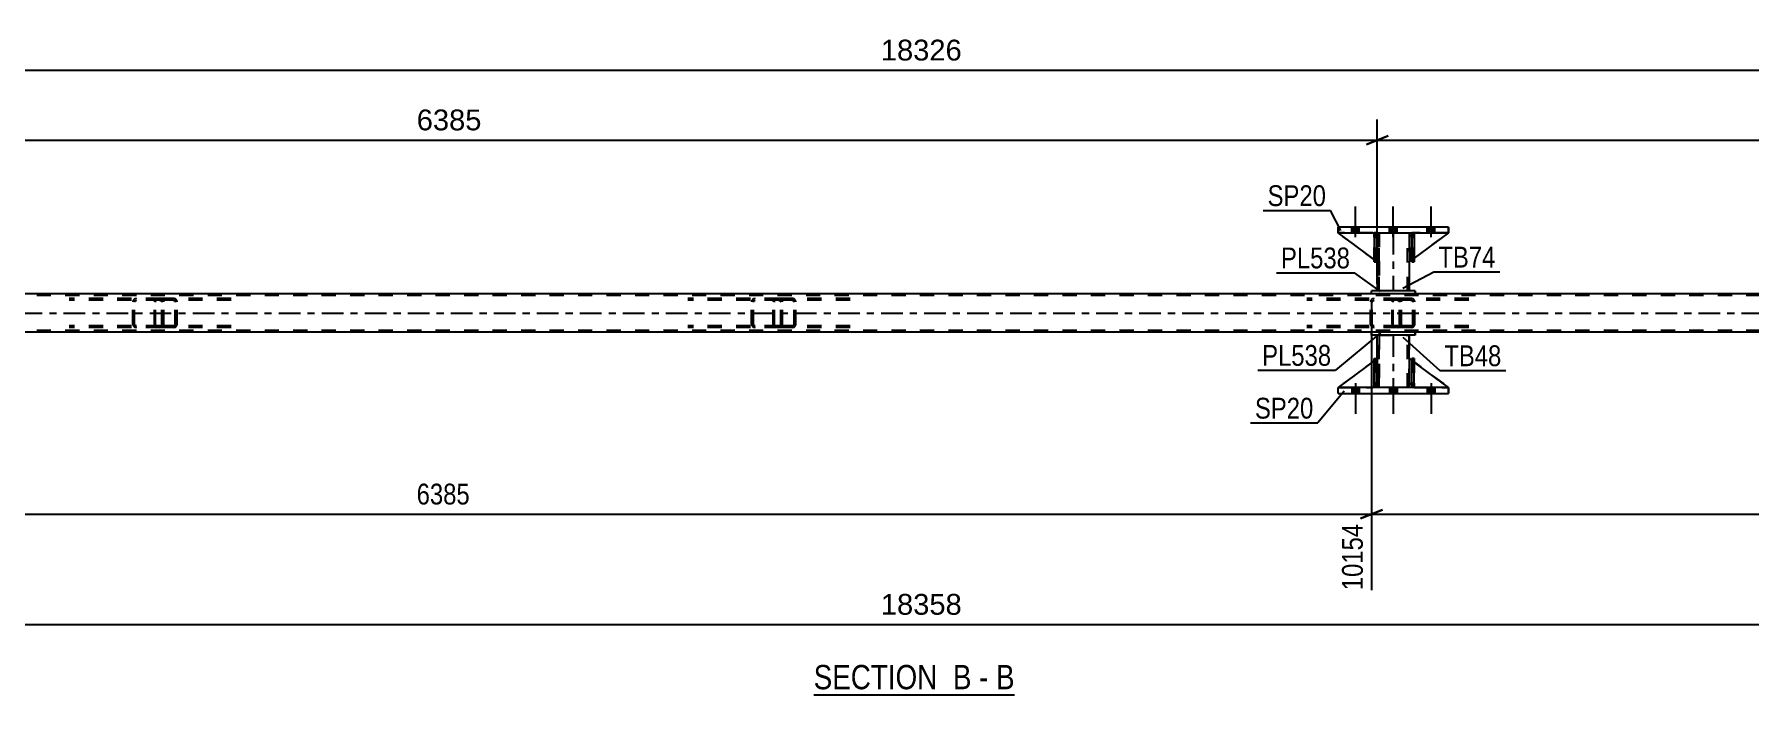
# Model space of a CAD drawing. Header units: millimetres. Extents: x -94 to 747, y -294 to 300.
# Drawn here: x 214.7 to 450.7, y -147 to -56.1 of the extents above; entities that cross this region are included whole.
import ezdxf

# ---------------------------------------------------------------- set-up
doc = ezdxf.new("R2010")
doc.units = ezdxf.units.MM
doc.linetypes.add('DXK_LINE_DOT2', pattern=[3.9198, 1.9599, -1.9599])
doc.linetypes.add('DXK_LINE_DOT3', pattern=[5.9187, 2.979, -0.9799, 0.9799, -0.9799])
doc.styles.add('Arial', font='ARIAL.TTF', dxfattribs={"height": 0.2})
doc.styles.add('Arial Narrow', font='ARIALN.TTF', dxfattribs={"height": 0.2})

# ---------------------------------------------------------------- blocks, each defined once
blk = doc.blocks.new('Unknown-200058970-12 - 5717')
at = {"color": 6, "linetype": 'Continuous'}
blk.add_line((321.88, -146.98), (349.52, -146.98), dxfattribs=at)
at = {"color": 0, "linetype": 'Continuous'}
blk.add_wipeout([(339.99, -146.23), (339.99, -142.73), (321.88, -142.73), (321.88, -146.23)], dxfattribs=at)
at = {"color": 7, "linetype": 'Continuous', "style": 'Arial Narrow'}
blk.add_text('SECTION ', height=3.34, dxfattribs=at).set_placement((321.88, -146.23))
at = {"color": 0, "linetype": 'Continuous'}
blk.add_wipeout([(343.59, -146.23), (343.59, -142.73), (341.04, -142.73), (341.04, -146.23)], dxfattribs=at)
at = {"color": 7, "linetype": 'Continuous', "style": 'Arial Narrow'}
blk.add_text('B', height=3.34, dxfattribs=at).set_placement((341.04, -146.23))
at = {"color": 0, "linetype": 'Continuous'}
blk.add_wipeout([(345.92, -146.23), (345.92, -142.73), (344.64, -142.73), (344.64, -146.23)], dxfattribs=at)
at = {"color": 7, "linetype": 'Continuous', "style": 'Arial Narrow'}
blk.add_text('-', height=3.34, dxfattribs=at).set_placement((344.64, -146.23))
at = {"color": 0, "linetype": 'Continuous'}
blk.add_wipeout([(349.52, -146.23), (349.52, -142.73), (346.97, -142.73), (346.97, -146.23)], dxfattribs=at)
at = {"color": 7, "linetype": 'Continuous', "style": 'Arial Narrow'}
blk.add_text('B', height=3.34, dxfattribs=at).set_placement((346.97, -146.23))
blk = doc.blocks.new('Part-200058970-5802 - 5717')
at = {"color": 2, "linetype": 'Continuous'}
for p, q in [((404.5, -83.43), (404.18, -83.43)), ((404.18, -83.43), (404.18, -87.43)), ((404.5, -83.43), (404.5, -83.43)), ((404.5, -83.43), (404.5, -87.43)), ((404.5, -87.43), (404.18, -87.43))]:
    blk.add_line(p, q, dxfattribs=at)
at = {"color": 7, "linetype": 'DXK_LINE_DOT2'}
for p, q in [((404.18, -83.43), (404.18, -84.03)), ((404.18, -83.43), (404.18, -83.43)), ((404.5, -84.03), (404.18, -84.03)), ((404.18, -84.03), (404.18, -87.43)), ((404.5, -84.03), (404.5, -83.43)), ((404.5, -83.43), (404.5, -83.43)), ((404.5, -87.43), (404.5, -84.03))]:
    blk.add_line(p, q, dxfattribs=at)
blk = doc.blocks.new('Part-200058970-5803 - 5717')
at = {"color": 2, "linetype": 'Continuous'}
for p, q in [((399.3, -83.43), (398.98, -83.43)), ((398.98, -83.43), (398.98, -87.43)), ((399.3, -83.43), (399.3, -83.43)), ((399.3, -83.43), (399.3, -87.43)), ((399.3, -87.43), (398.98, -87.43))]:
    blk.add_line(p, q, dxfattribs=at)
at = {"color": 7, "linetype": 'DXK_LINE_DOT2'}
for p, q in [((398.98, -83.43), (398.98, -84.03)), ((398.98, -83.43), (398.98, -83.43)), ((399.3, -84.03), (398.98, -84.03)), ((398.98, -84.03), (398.98, -87.43)), ((399.3, -84.03), (399.3, -83.43)), ((399.3, -83.43), (399.3, -83.43)), ((399.3, -87.43), (399.3, -84.03))]:
    blk.add_line(p, q, dxfattribs=at)
blk = doc.blocks.new('Part-200058970-5745 - 5717')
at = {"color": 7, "linetype": 'DXK_LINE_DOT2'}
for p, q in [((231.22, -92.76), (231.2, -92.95)), ((231.2, -95.99), (231.2, -92.95)), ((231.28, -92.61), (231.22, -92.76)), ((231.37, -92.5), (231.28, -92.61)), ((231.34, -92.95), (231.35, -92.85)), ((231.34, -95.99), (231.34, -92.95)), ((231.35, -92.85), (231.37, -92.78)), ((231.47, -92.47), (231.37, -92.5)), ((231.37, -92.78), (231.42, -92.72)), ((231.42, -92.72), (231.47, -92.71)), ((241.74, -92.47), (231.47, -92.47)), ((241.74, -92.71), (231.47, -92.71)), ((232.46, -92.71), (232.46, -92.47)), ((234, -92.5), (233.8, -92.47)), ((233.8, -92.71), (233.9, -92.72)), ((233.9, -92.72), (233.98, -92.78)), ((233.98, -92.78), (234.04, -92.85)), ((234.04, -92.85), (234.06, -92.95)), ((234.06, -95.99), (234.06, -92.95)), ((234.31, -92.95), (234.27, -92.76)), ((234.31, -95.99), (234.31, -92.95)), ((231.2, -95.99), (231.22, -96.17)), ((231.22, -96.17), (231.28, -96.33)), ((231.28, -96.33), (231.37, -96.43)), ((231.35, -96.08), (231.34, -95.99)), ((231.37, -96.16), (231.35, -96.08)), ((231.42, -96.21), (231.37, -96.16)), ((231.37, -96.43), (231.47, -96.47)), ((231.47, -96.23), (231.42, -96.21)), ((241.74, -96.23), (231.47, -96.23)), ((241.74, -96.47), (231.47, -96.47)), ((232.46, -96.47), (232.46, -96.23)), ((233.9, -96.21), (233.8, -96.23)), ((233.8, -96.47), (234, -96.43)), ((233.98, -96.16), (233.9, -96.21)), ((234.04, -96.08), (233.98, -96.16)), ((234.06, -95.99), (234.04, -96.08)), ((234.27, -96.17), (234.31, -95.99))]:
    blk.add_line(p, q, dxfattribs=at)
for centre, start, end in [((233.82, -92.96), 23.8494, 68.8059), ((233.82, -95.97), 291.1941, 336.1506)]:
    blk.add_arc(centre, 0.492, start, end, dxfattribs=at)
blk = doc.blocks.new('Part-200058970-5747 - 5717')
at = {"color": 7, "linetype": 'DXK_LINE_DOT2'}
for p, q in [((401.49, -92.76), (401.47, -92.95)), ((401.47, -95.99), (401.47, -92.95)), ((401.55, -92.61), (401.49, -92.76)), ((401.64, -92.5), (401.55, -92.61)), ((401.6, -92.95), (401.61, -92.85)), ((401.6, -95.99), (401.6, -92.95)), ((401.61, -92.85), (401.64, -92.78)), ((401.74, -92.47), (401.64, -92.5)), ((401.64, -92.78), (401.69, -92.72)), ((401.69, -92.72), (401.74, -92.71)), ((412.01, -92.47), (401.74, -92.47)), ((412.01, -92.71), (401.74, -92.71)), ((402.73, -92.71), (402.73, -92.47)), ((404.27, -92.5), (404.07, -92.47)), ((404.07, -92.71), (404.17, -92.72)), ((404.17, -92.72), (404.25, -92.78)), ((404.25, -92.78), (404.31, -92.85)), ((404.31, -92.85), (404.32, -92.95)), ((404.32, -95.99), (404.32, -92.95)), ((404.58, -92.95), (404.54, -92.76)), ((404.58, -95.99), (404.58, -92.95)), ((401.47, -95.99), (401.49, -96.17)), ((401.49, -96.17), (401.55, -96.33)), ((401.55, -96.33), (401.64, -96.43)), ((401.61, -96.08), (401.6, -95.99)), ((401.64, -96.16), (401.61, -96.08)), ((401.69, -96.21), (401.64, -96.16)), ((401.64, -96.43), (401.74, -96.47)), ((401.74, -96.23), (401.69, -96.21)), ((412.01, -96.23), (401.74, -96.23)), ((412.01, -96.47), (401.74, -96.47)), ((402.73, -96.47), (402.73, -96.23)), ((404.17, -96.21), (404.07, -96.23)), ((404.07, -96.47), (404.27, -96.43)), ((404.25, -96.16), (404.17, -96.21)), ((404.31, -96.08), (404.25, -96.16)), ((404.32, -95.99), (404.31, -96.08)), ((404.54, -96.17), (404.58, -95.99))]:
    blk.add_line(p, q, dxfattribs=at)
for centre, start, end in [((404.09, -92.96), 23.8494, 68.8059), ((404.09, -95.97), 291.1941, 336.1506)]:
    blk.add_arc(centre, 0.492, start, end, dxfattribs=at)
blk = doc.blocks.new('Part-200058970-5755 - 5717')
at = {"color": 2, "linetype": 'Continuous'}
for p, q in [((398.63, -91.83), (149.21, -91.83)), ((568.89, -91.83), (404.63, -91.83)), ((667.73, -97.11), (5.62, -97.11))]:
    blk.add_line(p, q, dxfattribs=at)
at = {"color": 7, "linetype": 'DXK_LINE_DOT2'}
for p, q in [((404.63, -91.83), (398.63, -91.83)), ((667.73, -92.07), (5.62, -92.07)), ((667.73, -96.87), (5.62, -96.87))]:
    blk.add_line(p, q, dxfattribs=at)
at = {"color": 7, "linetype": 'DXK_LINE_DOT3'}
blk.add_line((5.62, -94.47), (667.73, -94.47), dxfattribs=at)
blk = doc.blocks.new('Part-200058970-5830 - 5717')
at = {"color": 7, "linetype": 'DXK_LINE_DOT2'}
for p, q in [((399.42, -100.72), (394.03, -104.72)), ((399.42, -104.12), (399.42, -100.72)), ((399.42, -100.72), (399.42, -104.12)), ((394.03, -104.72), (398.82, -104.72)), ((398.82, -104.72), (399.42, -104.12)), ((399.42, -104.12), (398.82, -104.72)), ((399.42, -104.12), (399.42, -104.12))]:
    blk.add_line(p, q, dxfattribs=at)
blk = doc.blocks.new('Bolt-200058970-5768 - 5717')
at = {"linetype": 'Continuous'}
for points in [[(395.9, -105.52), (396.94, -105.52), (396.94, -104.72), (395.9, -104.72)], [(395.9, -105.52), (396.94, -105.52), (396.94, -104.72), (395.9, -104.72)], [(395.9, -105.52), (396.94, -105.52), (396.94, -104.72), (395.9, -104.72)], [(401.1, -105.52), (402.14, -105.52), (402.14, -104.72), (401.1, -104.72)], [(401.1, -105.52), (402.14, -105.52), (402.14, -104.72), (401.1, -104.72)], [(406.3, -105.52), (407.34, -105.52), (407.34, -104.72), (406.3, -104.72)], [(406.3, -105.52), (407.34, -105.52), (407.34, -104.72), (406.3, -104.72)], [(406.3, -105.52), (407.34, -105.52), (407.34, -104.72), (406.3, -104.72)]]:
    blk.add_hatch(color=1, dxfattribs=at).paths.add_polyline_path(points)
at = {"color": 1, "linetype": 'Continuous'}
for p, q in [((395.9, -104.72), (395.9, -105.52)), ((395.9, -104.72), (395.9, -105.52)), ((395.9, -104.72), (395.9, -105.52)), ((396.42, -104.12), (396.42, -108.32)), ((396.42, -104.12), (396.42, -108.32)), ((396.42, -104.12), (396.42, -108.32)), ((396.94, -104.72), (396.94, -105.52)), ((396.94, -104.72), (396.94, -105.52)), ((396.94, -104.72), (396.94, -105.52)), ((401.1, -104.72), (401.1, -105.52)), ((401.1, -104.72), (401.1, -105.52)), ((401.62, -104.12), (401.62, -108.32)), ((401.62, -104.12), (401.62, -108.32)), ((402.14, -104.72), (402.14, -105.52)), ((402.14, -104.72), (402.14, -105.52)), ((406.3, -104.72), (406.3, -105.52)), ((406.3, -104.72), (406.3, -105.52)), ((406.3, -104.72), (406.3, -105.52)), ((406.82, -104.12), (406.82, -108.32)), ((406.82, -104.12), (406.82, -108.32)), ((406.82, -104.12), (406.82, -108.32)), ((407.34, -104.72), (407.34, -105.52)), ((407.34, -104.72), (407.34, -105.52)), ((407.34, -104.72), (407.34, -105.52))]:
    blk.add_line(p, q, dxfattribs=at)
blk = doc.blocks.new('Part-200058970-5833 - 5717')
at = {"color": 2, "linetype": 'Continuous'}
for p, q in [((398.98, -101.05), (394.03, -104.72)), ((399.42, -100.72), (399.3, -100.81)), ((399.42, -104.12), (399.42, -100.72)), ((398.98, -104.56), (398.82, -104.72)), ((399.42, -104.12), (399.3, -104.24)), ((399.42, -104.12), (399.42, -104.12))]:
    blk.add_line(p, q, dxfattribs=at)
at = {"color": 7, "linetype": 'DXK_LINE_DOT2'}
for p, q in [((399.3, -100.81), (398.98, -101.05)), ((399.42, -104.12), (399.42, -100.72)), ((394.03, -104.72), (394.03, -104.72)), ((394.03, -104.72), (398.82, -104.72)), ((399.42, -104.12), (398.82, -104.72)), ((399.3, -104.24), (398.98, -104.56))]:
    blk.add_line(p, q, dxfattribs=at)
blk = doc.blocks.new('Part-200058970-5839 - 5717')
at = {"color": 2, "linetype": 'Continuous'}
for p, q in [((404.18, -83.67), (403.83, -84.03)), ((403.83, -84.03), (403.83, -87.43)), ((409.22, -83.43), (404.5, -86.93)), ((403.83, -87.43), (404.18, -87.16))]:
    blk.add_line(p, q, dxfattribs=at)
at = {"color": 7, "linetype": 'DXK_LINE_DOT2'}
for p, q in [((404.43, -83.43), (404.18, -83.67)), ((409.23, -83.43), (404.43, -83.43)), ((409.22, -83.43), (409.23, -83.43)), ((409.23, -83.43), (409.22, -83.43)), ((404.5, -86.93), (404.18, -87.16))]:
    blk.add_line(p, q, dxfattribs=at)
blk = doc.blocks.new('Bolt-200058970-5777 - 5717')
at = {"linetype": 'Continuous'}
for points in [[(396.94, -82.63), (395.9, -82.63), (395.9, -83.43), (396.94, -83.43)], [(396.94, -82.63), (395.9, -82.63), (395.9, -83.43), (396.94, -83.43)], [(396.94, -82.63), (395.9, -82.63), (395.9, -83.43), (396.94, -83.43)], [(402.14, -82.63), (401.1, -82.63), (401.1, -83.43), (402.14, -83.43)], [(402.14, -82.63), (401.1, -82.63), (401.1, -83.43), (402.14, -83.43)], [(407.34, -82.63), (406.3, -82.63), (406.3, -83.43), (407.34, -83.43)], [(407.34, -82.63), (406.3, -82.63), (406.3, -83.43), (407.34, -83.43)], [(407.34, -82.63), (406.3, -82.63), (406.3, -83.43), (407.34, -83.43)]]:
    blk.add_hatch(color=1, dxfattribs=at).paths.add_polyline_path(points)
at = {"color": 1, "linetype": 'Continuous'}
for p, q in [((396.42, -84.03), (396.42, -79.83)), ((396.42, -84.03), (396.42, -79.83)), ((396.42, -84.03), (396.42, -79.83)), ((401.62, -84.03), (401.62, -79.83)), ((401.62, -84.03), (401.62, -79.83)), ((406.82, -84.03), (406.82, -79.83)), ((406.82, -84.03), (406.82, -79.83)), ((406.82, -84.03), (406.82, -79.83)), ((395.9, -83.43), (395.9, -82.63)), ((395.9, -83.43), (395.9, -82.63)), ((395.9, -83.43), (395.9, -82.63)), ((396.94, -83.43), (396.94, -82.63)), ((396.94, -83.43), (396.94, -82.63)), ((396.94, -83.43), (396.94, -82.63)), ((401.1, -83.43), (401.1, -82.63)), ((401.1, -83.43), (401.1, -82.63)), ((402.14, -83.43), (402.14, -82.63)), ((402.14, -83.43), (402.14, -82.63)), ((406.3, -83.43), (406.3, -82.63)), ((406.3, -83.43), (406.3, -82.63)), ((406.3, -83.43), (406.3, -82.63)), ((407.34, -83.43), (407.34, -82.63)), ((407.34, -83.43), (407.34, -82.63)), ((407.34, -83.43), (407.34, -82.63))]:
    blk.add_line(p, q, dxfattribs=at)
blk = doc.blocks.new('Part-200058970-5847 - 5717')
at = {"color": 7, "linetype": 'DXK_LINE_DOT2'}
for p, q in [((398.98, -100.72), (399.3, -100.72)), ((398.98, -104.12), (398.98, -100.72)), ((398.98, -100.72), (398.98, -104.72)), ((399.3, -100.72), (399.3, -104.12)), ((399.3, -104.72), (399.3, -100.81)), ((399.3, -104.12), (398.98, -104.12)), ((398.98, -104.72), (398.98, -104.12)), ((399.3, -104.72), (398.98, -104.72)), ((399.3, -104.12), (399.3, -104.72)), ((399.3, -104.72), (399.3, -104.72))]:
    blk.add_line(p, q, dxfattribs=at)
blk = doc.blocks.new('Part-200058970-5783 - 5717')
at = {"color": 7, "linetype": 'DXK_LINE_DOT2'}
for p, q in [((316.35, -92.76), (316.33, -92.95)), ((316.33, -95.99), (316.33, -92.95)), ((316.41, -92.61), (316.35, -92.76)), ((316.5, -92.5), (316.41, -92.61)), ((316.47, -92.95), (316.48, -92.85)), ((316.47, -95.99), (316.47, -92.95)), ((316.48, -92.85), (316.51, -92.78)), ((316.6, -92.47), (316.5, -92.5)), ((316.51, -92.78), (316.55, -92.72)), ((316.55, -92.72), (316.6, -92.71)), ((326.88, -92.47), (316.6, -92.47)), ((326.88, -92.71), (316.6, -92.71)), ((317.6, -92.71), (317.6, -92.47)), ((319.13, -92.5), (318.94, -92.47)), ((318.94, -92.71), (319.04, -92.72)), ((319.04, -92.72), (319.12, -92.78)), ((319.12, -92.78), (319.17, -92.85)), ((319.17, -92.85), (319.19, -92.95)), ((319.19, -95.99), (319.19, -92.95)), ((319.44, -92.95), (319.4, -92.76)), ((319.44, -95.99), (319.44, -92.95)), ((316.33, -95.99), (316.35, -96.17)), ((316.35, -96.17), (316.41, -96.33)), ((316.41, -96.33), (316.5, -96.43)), ((316.48, -96.08), (316.47, -95.99)), ((316.51, -96.16), (316.48, -96.08)), ((316.5, -96.43), (316.6, -96.47)), ((316.55, -96.21), (316.51, -96.16)), ((316.6, -96.23), (316.55, -96.21)), ((326.88, -96.23), (316.6, -96.23)), ((326.88, -96.47), (316.6, -96.47)), ((317.6, -96.47), (317.6, -96.23)), ((319.04, -96.21), (318.94, -96.23)), ((318.94, -96.47), (319.13, -96.43)), ((319.12, -96.16), (319.04, -96.21)), ((319.17, -96.08), (319.12, -96.16)), ((319.19, -95.99), (319.17, -96.08)), ((319.4, -96.17), (319.44, -95.99))]:
    blk.add_line(p, q, dxfattribs=at)
for centre, start, end in [((318.95, -92.96), 23.8494, 68.8059), ((318.95, -95.97), 291.1941, 336.1506)]:
    blk.add_arc(centre, 0.492, start, end, dxfattribs=at)
blk = doc.blocks.new('Part-200058970-5785 - 5717')
at = {"color": 7, "linetype": 'DXK_LINE_DOT2'}
for p, q in [((231.95, -92.47), (219.45, -92.47)), ((231.95, -92.71), (219.45, -92.71)), ((228.24, -92.76), (228.21, -92.95)), ((228.21, -95.99), (228.21, -92.95)), ((228.46, -92.95), (228.48, -92.85)), ((228.46, -95.99), (228.46, -92.95)), ((228.48, -92.85), (228.54, -92.78)), ((228.72, -92.47), (228.52, -92.5)), ((228.54, -92.78), (228.62, -92.72)), ((228.62, -92.72), (228.72, -92.71)), ((232.15, -92.5), (231.95, -92.47)), ((231.95, -92.71), (232.05, -92.72)), ((232.05, -92.72), (232.13, -92.78)), ((232.13, -92.78), (232.19, -92.85)), ((232.19, -92.85), (232.21, -92.95)), ((232.21, -95.99), (232.21, -92.95)), ((232.46, -92.95), (232.42, -92.76)), ((232.46, -95.99), (232.46, -92.95)), ((231.95, -96.23), (219.45, -96.23)), ((231.95, -96.47), (219.45, -96.47)), ((228.21, -95.99), (228.24, -96.17)), ((228.48, -96.08), (228.46, -95.99)), ((228.54, -96.16), (228.48, -96.08)), ((228.52, -96.43), (228.72, -96.47)), ((228.62, -96.21), (228.54, -96.16)), ((228.72, -96.23), (228.62, -96.21)), ((232.05, -96.21), (231.95, -96.23)), ((231.95, -96.47), (232.15, -96.43)), ((232.13, -96.16), (232.05, -96.21)), ((232.19, -96.08), (232.13, -96.16)), ((232.21, -95.99), (232.19, -96.08)), ((232.42, -96.17), (232.46, -95.99))]:
    blk.add_line(p, q, dxfattribs=at)
for centre, start, end in [((228.7, -92.97), 110.7583, 155.6801), ((231.97, -92.97), 24.3199, 69.2417), ((228.7, -95.97), 204.3199, 249.2417), ((231.97, -95.97), 290.7583, 335.6801)]:
    blk.add_arc(centre, 0.496, start, end, dxfattribs=at)
blk = doc.blocks.new('Part-200058970-5786 - 5717')
at = {"color": 7, "linetype": 'DXK_LINE_DOT2'}
for p, q in [((317.09, -92.47), (304.58, -92.47)), ((317.09, -92.71), (304.58, -92.71)), ((313.38, -92.76), (313.34, -92.95)), ((313.34, -95.99), (313.34, -92.95)), ((313.6, -92.95), (313.61, -92.85)), ((313.6, -95.99), (313.6, -92.95)), ((313.61, -92.85), (313.67, -92.78)), ((313.85, -92.47), (313.66, -92.5)), ((313.67, -92.78), (313.75, -92.72)), ((313.75, -92.72), (313.85, -92.71)), ((317.28, -92.5), (317.09, -92.47)), ((317.09, -92.71), (317.18, -92.72)), ((317.18, -92.72), (317.27, -92.78)), ((317.27, -92.78), (317.32, -92.85)), ((317.32, -92.85), (317.34, -92.95)), ((317.34, -95.99), (317.34, -92.95)), ((317.6, -92.95), (317.56, -92.76)), ((317.6, -95.99), (317.6, -92.95)), ((317.09, -96.23), (304.58, -96.23)), ((317.09, -96.47), (304.58, -96.47)), ((313.34, -95.99), (313.38, -96.17)), ((313.61, -96.08), (313.6, -95.99)), ((313.67, -96.16), (313.61, -96.08)), ((313.66, -96.43), (313.85, -96.47)), ((313.75, -96.21), (313.67, -96.16)), ((313.85, -96.23), (313.75, -96.21)), ((317.18, -96.21), (317.09, -96.23)), ((317.09, -96.47), (317.28, -96.43)), ((317.27, -96.16), (317.18, -96.21)), ((317.32, -96.08), (317.27, -96.16)), ((317.34, -95.99), (317.32, -96.08)), ((317.56, -96.17), (317.6, -95.99))]:
    blk.add_line(p, q, dxfattribs=at)
for centre, start, end in [((313.83, -92.97), 110.7583, 155.6801), ((317.11, -92.97), 24.3199, 69.2417), ((313.83, -95.97), 204.3199, 249.2417), ((317.11, -95.97), 290.7583, 335.6801)]:
    blk.add_arc(centre, 0.496, start, end, dxfattribs=at)
blk = doc.blocks.new('Part-200058970-5787 - 5717')
at = {"color": 7, "linetype": 'DXK_LINE_DOT2'}
for p, q in [((402.22, -92.47), (389.72, -92.47)), ((402.22, -92.71), (389.72, -92.71)), ((398.51, -92.76), (398.47, -92.95)), ((398.47, -95.99), (398.47, -92.95)), ((398.73, -92.95), (398.75, -92.85)), ((398.73, -95.99), (398.73, -92.95)), ((398.75, -92.85), (398.8, -92.78)), ((398.99, -92.47), (398.79, -92.5)), ((398.8, -92.78), (398.89, -92.72)), ((398.89, -92.72), (398.99, -92.71)), ((402.42, -92.5), (402.22, -92.47)), ((402.22, -92.71), (402.32, -92.72)), ((402.32, -92.72), (402.4, -92.78)), ((402.4, -92.78), (402.46, -92.85)), ((402.46, -92.85), (402.48, -92.95)), ((402.48, -95.99), (402.48, -92.95)), ((402.73, -92.95), (402.69, -92.76)), ((402.73, -95.99), (402.73, -92.95)), ((402.22, -96.23), (389.72, -96.23)), ((402.22, -96.47), (389.72, -96.47)), ((398.47, -95.99), (398.51, -96.17)), ((398.75, -96.08), (398.73, -95.99)), ((398.8, -96.16), (398.75, -96.08)), ((398.79, -96.43), (398.99, -96.47)), ((398.89, -96.21), (398.8, -96.16)), ((398.99, -96.23), (398.89, -96.21)), ((402.32, -96.21), (402.22, -96.23)), ((402.22, -96.47), (402.42, -96.43)), ((402.4, -96.16), (402.32, -96.21)), ((402.46, -96.08), (402.4, -96.16)), ((402.48, -95.99), (402.46, -96.08)), ((402.69, -96.17), (402.73, -95.99))]:
    blk.add_line(p, q, dxfattribs=at)
for centre, start, end in [((398.97, -92.97), 110.7583, 155.6801), ((402.24, -92.97), 24.3199, 69.2417), ((398.97, -95.97), 204.3199, 249.2417), ((402.24, -95.97), 290.7583, 335.6801)]:
    blk.add_arc(centre, 0.496, start, end, dxfattribs=at)
blk = doc.blocks.new('Part-200058970-5816 - 5717')
at = {"color": 2, "linetype": 'Continuous'}
for p, q in [((394.02, -82.63), (394.02, -82.63)), ((394.02, -82.63), (394.02, -83.43)), ((409.22, -82.63), (394.02, -82.63)), ((394.02, -83.43), (394.02, -83.43)), ((394.02, -83.43), (409.22, -83.43)), ((409.22, -82.63), (409.22, -82.63)), ((409.22, -83.43), (409.22, -82.63)), ((409.22, -83.43), (409.22, -83.43))]:
    blk.add_line(p, q, dxfattribs=at)
at = {"color": 7, "linetype": 'DXK_LINE_DOT2'}
for p, q in [((394.02, -83.43), (394.02, -82.63)), ((409.22, -82.63), (409.22, -83.43))]:
    blk.add_line(p, q, dxfattribs=at)
blk = doc.blocks.new('Part-200058970-5821 - 5717')
at = {"color": 2, "linetype": 'Continuous'}
for p, q in [((409.22, -104.72), (394.02, -104.72)), ((394.02, -105.52), (394.02, -104.72)), ((394.02, -105.52), (409.22, -105.52)), ((409.22, -104.72), (409.22, -104.72)), ((409.22, -105.52), (409.22, -104.72)), ((409.22, -105.52), (409.22, -105.52))]:
    blk.add_line(p, q, dxfattribs=at)
at = {"color": 7, "linetype": 'DXK_LINE_DOT2'}
for p, q in [((394.02, -105.52), (394.02, -104.72)), ((409.22, -104.72), (409.22, -105.52)), ((409.22, -105.52), (409.22, -105.52))]:
    blk.add_line(p, q, dxfattribs=at)
blk = doc.blocks.new('Part-200058970-5824 - 5717')
at = {"color": 7, "linetype": 'DXK_LINE_DOT2'}
for p, q in [((403.83, -104.12), (403.83, -100.72)), ((403.83, -100.72), (409.23, -104.72)), ((404.43, -104.72), (403.83, -104.12)), ((409.23, -104.72), (404.43, -104.72))]:
    blk.add_line(p, q, dxfattribs=at)
blk = doc.blocks.new('Part-200058970-5827 - 5717')
at = {"color": 2, "linetype": 'Continuous'}
for p, q in [((403.83, -104.12), (403.83, -100.72)), ((403.83, -100.72), (404.18, -100.98)), ((409.23, -104.72), (404.5, -101.21)), ((404.18, -104.47), (403.83, -104.12))]:
    blk.add_line(p, q, dxfattribs=at)
at = {"color": 7, "linetype": 'DXK_LINE_DOT2'}
for p, q in [((404.5, -101.21), (404.18, -100.98)), ((404.18, -104.47), (404.43, -104.72)), ((404.43, -104.72), (409.23, -104.72))]:
    blk.add_line(p, q, dxfattribs=at)
blk = doc.blocks.new('Part-200058970-5836 - 5717')
at = {"color": 7, "linetype": 'DXK_LINE_DOT2'}
for p, q in [((404.43, -83.43), (403.83, -84.03)), ((403.83, -87.43), (409.23, -83.43)), ((403.83, -84.03), (403.83, -87.43)), ((409.23, -83.43), (404.43, -83.43))]:
    blk.add_line(p, q, dxfattribs=at)
blk = doc.blocks.new('Part-200058970-5842 - 5717')
at = {"color": 7, "linetype": 'DXK_LINE_DOT2'}
for p, q in [((399.42, -87.43), (394.03, -83.43)), ((394.03, -83.43), (398.82, -83.43)), ((398.82, -83.43), (399.42, -84.03)), ((399.42, -84.03), (398.82, -83.43)), ((399.42, -84.03), (399.42, -87.43)), ((399.42, -84.03), (399.42, -84.03)), ((399.42, -84.03), (399.42, -87.43))]:
    blk.add_line(p, q, dxfattribs=at)
blk = doc.blocks.new('Part-200058970-5966 - 5717')
at = {"color": 2, "linetype": 'Continuous'}
for p, q in [((398.98, -104.72), (398.98, -100.72)), ((398.98, -100.72), (399.3, -100.72)), ((399.3, -104.72), (399.3, -100.72)), ((398.98, -104.72), (398.98, -104.72)), ((399.3, -104.72), (398.98, -104.72))]:
    blk.add_line(p, q, dxfattribs=at)
at = {"color": 7, "linetype": 'DXK_LINE_DOT2'}
for p, q in [((398.98, -100.72), (398.98, -104.12)), ((399.3, -104.12), (399.3, -100.72)), ((398.98, -104.12), (398.98, -104.72)), ((398.98, -104.12), (399.3, -104.12)), ((398.98, -104.72), (398.98, -104.72)), ((398.98, -104.72), (398.98, -104.72)), ((399.3, -104.72), (399.3, -104.12)), ((399.3, -104.72), (399.3, -104.72))]:
    blk.add_line(p, q, dxfattribs=at)
blk = doc.blocks.new('Part-200058970-5845 - 5717')
at = {"color": 2, "linetype": 'Continuous'}
for p, q in [((398.98, -87.1), (394.03, -83.43)), ((398.98, -83.58), (398.82, -83.43)), ((399.42, -84.03), (399.3, -83.9)), ((399.42, -84.03), (399.42, -84.03)), ((399.42, -87.43), (399.42, -84.03)), ((399.3, -87.33), (399.42, -87.43)), ((399.42, -87.43), (399.42, -87.43))]:
    blk.add_line(p, q, dxfattribs=at)
at = {"color": 7, "linetype": 'DXK_LINE_DOT2'}
for p, q in [((398.82, -83.43), (394.03, -83.43)), ((394.03, -83.43), (394.03, -83.43)), ((398.82, -83.43), (399.42, -84.03)), ((399.3, -83.9), (398.98, -83.58)), ((399.42, -84.03), (399.42, -87.43)), ((399.3, -87.33), (398.98, -87.1))]:
    blk.add_line(p, q, dxfattribs=at)
blk = doc.blocks.new('Part-200058970-5846 - 5717')
at = {"color": 7, "linetype": 'DXK_LINE_DOT2'}
for p, q in [((404.5, -100.72), (404.18, -100.72)), ((404.18, -104.12), (404.18, -100.72)), ((404.18, -100.72), (404.18, -104.72)), ((404.5, -100.72), (404.5, -104.12)), ((404.5, -104.72), (404.5, -100.72)), ((404.5, -104.12), (404.18, -104.12)), ((404.18, -104.72), (404.18, -104.12)), ((404.5, -104.72), (404.18, -104.72)), ((404.5, -104.12), (404.5, -104.72)), ((404.5, -104.72), (404.5, -104.72))]:
    blk.add_line(p, q, dxfattribs=at)
blk = doc.blocks.new('Part-200058970-5873 - 5717')
at = {"color": 2, "linetype": 'Continuous'}
for p, q in [((399.42, -83.43), (399.42, -84.03)), ((403.82, -83.43), (403.82, -84.03)), ((399.42, -87.43), (399.42, -91.43)), ((403.82, -87.43), (403.82, -91.43))]:
    blk.add_line(p, q, dxfattribs=at)
at = {"color": 7, "linetype": 'DXK_LINE_DOT2'}
for p, q in [((399.42, -83.43), (403.82, -83.43)), ((399.42, -83.43), (399.42, -91.43)), ((399.42, -84.03), (399.42, -87.43)), ((399.66, -91.43), (399.66, -83.43)), ((399.66, -83.43), (399.66, -91.43)), ((403.58, -91.43), (403.58, -83.43)), ((403.58, -91.43), (403.58, -83.43)), ((403.82, -83.43), (403.82, -91.43)), ((403.82, -84.03), (403.82, -87.43)), ((403.82, -91.43), (399.42, -91.43))]:
    blk.add_line(p, q, dxfattribs=at)
at = {"color": 7, "linetype": 'DXK_LINE_DOT3'}
blk.add_line((401.62, -83.43), (401.62, -91.43), dxfattribs=at)
blk = doc.blocks.new('Part-200058970-5878 - 5717')
at = {"color": 2, "linetype": 'Continuous'}
for p, q in [((404.63, -91.43), (398.63, -91.43)), ((398.63, -91.83), (398.63, -91.43)), ((404.63, -91.83), (398.63, -91.83)), ((404.63, -91.43), (404.63, -91.43)), ((404.63, -91.43), (404.63, -91.83)), ((404.63, -91.83), (404.63, -91.83))]:
    blk.add_line(p, q, dxfattribs=at)
at = {"color": 7, "linetype": 'DXK_LINE_DOT2'}
for p, q in [((398.63, -91.83), (398.63, -91.43)), ((404.63, -91.83), (404.63, -91.43)), ((404.63, -91.43), (404.63, -91.43)), ((404.63, -91.83), (404.63, -91.83))]:
    blk.add_line(p, q, dxfattribs=at)
blk = doc.blocks.new('Part-200058970-5920 - 5717')
at = {"color": 2, "linetype": 'Continuous'}
for p, q in [((404.63, -97.12), (398.63, -97.12)), ((398.63, -97.52), (398.63, -97.12)), ((404.63, -97.52), (398.63, -97.52)), ((404.63, -97.12), (404.63, -97.12)), ((404.63, -97.12), (404.63, -97.52)), ((404.63, -97.52), (404.63, -97.52))]:
    blk.add_line(p, q, dxfattribs=at)
at = {"color": 7, "linetype": 'DXK_LINE_DOT2'}
for p, q in [((398.63, -97.52), (398.63, -97.12)), ((404.63, -97.52), (404.63, -97.12)), ((404.63, -97.12), (404.63, -97.12)), ((404.63, -97.52), (404.63, -97.52))]:
    blk.add_line(p, q, dxfattribs=at)
blk = doc.blocks.new('Part-200058970-5921 - 5717')
at = {"color": 7, "linetype": 'DXK_LINE_DOT2'}
for p, q in [((404.18, -84.03), (404.18, -83.43)), ((404.18, -83.43), (404.18, -83.43)), ((404.18, -83.43), (404.18, -87.43)), ((404.18, -83.43), (404.5, -83.43)), ((404.18, -87.43), (404.18, -84.03)), ((404.18, -84.03), (404.5, -84.03)), ((404.5, -83.43), (404.5, -84.03)), ((404.5, -87.43), (404.5, -83.43)), ((404.5, -84.03), (404.5, -87.43)), ((404.18, -87.43), (404.5, -87.43))]:
    blk.add_line(p, q, dxfattribs=at)
blk = doc.blocks.new('Part-200058970-5922 - 5717')
at = {"color": 7, "linetype": 'DXK_LINE_DOT2'}
for p, q in [((398.98, -84.03), (398.98, -83.43)), ((398.98, -83.43), (398.98, -83.43)), ((398.98, -83.43), (398.98, -87.43)), ((398.98, -83.43), (399.3, -83.43)), ((398.98, -87.43), (398.98, -84.03)), ((398.98, -84.03), (399.3, -84.03)), ((399.3, -83.43), (399.3, -84.03)), ((399.3, -87.43), (399.3, -83.43)), ((399.3, -84.03), (399.3, -87.43)), ((398.98, -87.43), (399.3, -87.43))]:
    blk.add_line(p, q, dxfattribs=at)
blk = doc.blocks.new('Part-200058970-5965 - 5717')
at = {"color": 2, "linetype": 'Continuous'}
for p, q in [((404.18, -104.72), (404.18, -100.72)), ((404.18, -100.72), (404.5, -100.72)), ((404.5, -104.72), (404.5, -100.72)), ((404.18, -104.72), (404.18, -104.72)), ((404.5, -104.72), (404.18, -104.72))]:
    blk.add_line(p, q, dxfattribs=at)
at = {"color": 7, "linetype": 'DXK_LINE_DOT2'}
for p, q in [((404.18, -100.72), (404.18, -104.12)), ((404.5, -104.12), (404.5, -100.72)), ((404.18, -104.12), (404.18, -104.72)), ((404.18, -104.12), (404.5, -104.12)), ((404.18, -104.72), (404.18, -104.72)), ((404.18, -104.72), (404.18, -104.72)), ((404.5, -104.72), (404.5, -104.12)), ((404.5, -104.72), (404.5, -104.72))]:
    blk.add_line(p, q, dxfattribs=at)
blk = doc.blocks.new('Part-200058970-5971 - 5717')
at = {"color": 2, "linetype": 'Continuous'}
for p, q in [((399.42, -100.72), (399.42, -97.52)), ((403.82, -100.72), (403.82, -97.52)), ((399.42, -104.72), (399.42, -104.12)), ((403.82, -104.72), (403.82, -104.12))]:
    blk.add_line(p, q, dxfattribs=at)
at = {"color": 7, "linetype": 'DXK_LINE_DOT2'}
for p, q in [((399.42, -97.52), (403.82, -97.52)), ((399.42, -104.72), (399.42, -97.52)), ((399.66, -104.72), (399.66, -97.52)), ((399.66, -97.52), (399.66, -104.72)), ((403.58, -104.72), (403.58, -97.52)), ((403.58, -104.72), (403.58, -97.52)), ((403.82, -97.52), (403.82, -104.72)), ((399.42, -104.12), (399.42, -100.72)), ((403.82, -104.12), (403.82, -100.72)), ((403.82, -104.72), (399.42, -104.72))]:
    blk.add_line(p, q, dxfattribs=at)
at = {"color": 7, "linetype": 'DXK_LINE_DOT3'}
blk.add_line((401.62, -97.52), (401.62, -104.72), dxfattribs=at)
blk = doc.blocks.new('StraightDimension-200058970-5989 - 5717')
at = {"color": 7, "linetype": 'Continuous'}
blk.add_line((-5.24, -137.33), (678.59, -137.33), dxfattribs=at)
at = {"color": 0}
blk.add_wipeout([(342.83, -136.58), (342.83, -132.38), (330.52, -132.38), (330.52, -136.58)], dxfattribs=at)
at = {"color": 3, "style": 'Arial'}
blk.add_text('18358', height=2.865, dxfattribs=at).set_placement((331.12, -135.98))
blk = doc.blocks.new('StraightDimension-200058970-6010 - 5717')
at = {"color": 7, "linetype": 'Continuous'}
blk.add_line((-4.6, -61.07), (677.95, -61.07), dxfattribs=at)
at = {"color": 0}
blk.add_wipeout([(342.83, -60.32), (342.83, -56.12), (330.52, -56.12), (330.52, -60.32)], dxfattribs=at)
at = {"color": 3, "style": 'Arial'}
blk.add_text('18326', height=2.865, dxfattribs=at).set_placement((331.12, -59.72))
blk = doc.blocks.new('StraightDimension-200058970-6037 - 5717')
at = {"color": 7, "linetype": 'Continuous'}
for p, q in [((399.42, -90.43), (399.42, -67.83)), ((569.69, -90.43), (569.69, -67.83)), ((400.92, -70.08), (397.92, -71.28)), ((399.42, -70.68), (569.69, -70.68)), ((568.19, -71.28), (571.19, -70.08))]:
    blk.add_line(p, q, dxfattribs=at)
at = {"color": 0}
blk.add_wipeout([(489.61, -69.93), (489.61, -65.73), (479.51, -65.73), (479.51, -69.93)], dxfattribs=at)
at = {"color": 3, "style": 'Arial'}
blk.add_text('4257', height=2.865, dxfattribs=at).set_placement((480.11, -69.33))
blk = doc.blocks.new('StraightDimension-200058970-6045 - 5717')
at = {"color": 7, "linetype": 'Continuous'}
for p, q in [((399.42, -90.43), (399.42, -67.83)), ((144.01, -70.68), (399.42, -70.68)), ((397.92, -71.28), (400.92, -70.08))]:
    blk.add_line(p, q, dxfattribs=at)
at = {"color": 0}
blk.add_wipeout([(276.77, -69.93), (276.77, -65.73), (266.67, -65.73), (266.67, -69.93)], dxfattribs=at)
at = {"color": 3, "style": 'Arial'}
blk.add_text('6385', height=2.865, dxfattribs=at).set_placement((267.27, -69.33))
blk = doc.blocks.new('StraightDimension-200058970-6148 - 5717')
at = {"color": 7, "linetype": 'Continuous'}
for p, q in [((398.63, -92.83), (398.63, -132.6)), ((568.89, -92.83), (568.89, -132.6)), ((400.13, -121.56), (397.13, -122.76)), ((398.63, -122.16), (568.89, -122.16)), ((567.39, -122.76), (570.39, -121.56))]:
    blk.add_line(p, q, dxfattribs=at)
at = {"color": 0}
blk.add_wipeout([(488.02, -121.41), (488.02, -117.21), (479.5, -117.21), (479.5, -121.41)], dxfattribs=at)
at = {"color": 0, "linetype": 'Continuous'}
blk.add_wipeout([(568.29, -122.86), (564.09, -122.86), (564.09, -133.2), (568.29, -133.2)], dxfattribs=at)
at = {"color": 3, "style": 'Arial Narrow'}
blk.add_text('4257', height=2.863, dxfattribs=at).set_placement((480.1, -120.81))
at = {"color": 3, "linetype": 'Continuous', "style": 'Arial Narrow'}
blk.add_text('14411', height=2.863, rotation=90.0002, dxfattribs=at).set_placement((567.69, -132.6))
blk = doc.blocks.new('StraightDimension-200058970-6164 - 5717')
at = {"color": 7, "linetype": 'Continuous'}
for p, q in [((398.63, -92.83), (398.63, -132.6)), ((143.21, -122.16), (398.63, -122.16)), ((397.13, -122.76), (400.13, -121.56))]:
    blk.add_line(p, q, dxfattribs=at)
at = {"color": 0}
blk.add_wipeout([(275.17, -121.41), (275.17, -117.21), (266.66, -117.21), (266.66, -121.41)], dxfattribs=at)
at = {"color": 0, "linetype": 'Continuous'}
blk.add_wipeout([(398.03, -122.86), (393.83, -122.86), (393.83, -133.2), (398.03, -133.2)], dxfattribs=at)
at = {"color": 3, "style": 'Arial Narrow'}
blk.add_text('6385', height=2.863, dxfattribs=at).set_placement((267.26, -120.81))
at = {"color": 3, "linetype": 'Continuous', "style": 'Arial Narrow'}
blk.add_text('10154', height=2.863, rotation=90.0002, dxfattribs=at).set_placement((397.43, -132.6))
blk = doc.blocks.new('Mark-200058970-5812 - 5717')
at = {"color": 0}
blk.add_wipeout([(392.37, -79.75), (392.37, -76.75), (384.33, -76.75), (384.33, -79.75)], dxfattribs=at)
blk.add_wipeout([(392.37, -79.75), (392.37, -76.75), (384.33, -76.75), (384.33, -79.75)], dxfattribs=at)
at = {"color": 30, "linetype": 'Continuous'}
for p in [(383.73, -80.35), (394.42, -83.11)]:
    blk.add_line(p, (392.97, -80.35), dxfattribs=at)
at = {"color": 3, "style": 'Arial Narrow'}
blk.add_text('SP20', height=2.863, dxfattribs=at).set_placement((384.33, -79.75))
blk = doc.blocks.new('Mark-200058970-5916 - 5717')
at = {"color": 0}
blk.add_wipeout([(393.08, -101.73), (393.08, -98.73), (383.58, -98.73), (383.58, -101.73)], dxfattribs=at)
blk.add_wipeout([(393.08, -101.73), (393.08, -98.73), (383.58, -98.73), (383.58, -101.73)], dxfattribs=at)
at = {"color": 30, "linetype": 'Continuous'}
for p in [(399.84, -97.21), (382.98, -102.33)]:
    blk.add_line(p, (393.68, -102.33), dxfattribs=at)
at = {"color": 3, "style": 'Arial Narrow'}
blk.add_text('PL538', height=2.863, dxfattribs=at).set_placement((383.58, -101.73))
blk = doc.blocks.new('Mark-200058970-5817 - 5717')
at = {"color": 0}
blk.add_wipeout([(390.63, -108.99), (390.63, -105.99), (382.59, -105.99), (382.59, -108.99)], dxfattribs=at)
blk.add_wipeout([(390.63, -108.99), (390.63, -105.99), (382.59, -105.99), (382.59, -108.99)], dxfattribs=at)
at = {"color": 30, "linetype": 'Continuous'}
for p in [(394.85, -105.23), (381.99, -109.59)]:
    blk.add_line(p, (391.23, -109.59), dxfattribs=at)
at = {"color": 3, "style": 'Arial Narrow'}
blk.add_text('SP20', height=2.863, dxfattribs=at).set_placement((382.59, -108.99))
blk = doc.blocks.new('Mark-200058970-5869 - 5717')
at = {"color": 0}
blk.add_wipeout([(415.67, -88.21), (415.67, -85.21), (407.82, -85.21), (407.82, -88.21)], dxfattribs=at)
blk.add_wipeout([(415.67, -88.21), (415.67, -85.21), (407.82, -85.21), (407.82, -88.21)], dxfattribs=at)
at = {"color": 30, "linetype": 'Continuous'}
for p, q in [((402.95, -91.04), (407.22, -88.81)), ((407.22, -88.81), (416.27, -88.81))]:
    blk.add_line(p, q, dxfattribs=at)
at = {"color": 3, "style": 'Arial Narrow'}
blk.add_text('TB74', height=2.863, dxfattribs=at).set_placement((407.82, -88.21))
blk = doc.blocks.new('Mark-200058970-5874 - 5717')
at = {"color": 0}
blk.add_wipeout([(395.67, -88.32), (395.67, -85.32), (386.17, -85.32), (386.17, -88.32)], dxfattribs=at)
blk.add_wipeout([(395.67, -88.32), (395.67, -85.32), (386.17, -85.32), (386.17, -88.32)], dxfattribs=at)
at = {"color": 30, "linetype": 'Continuous'}
for p in [(385.57, -88.92), (399.84, -91.52)]:
    blk.add_line(p, (396.27, -88.92), dxfattribs=at)
at = {"color": 3, "style": 'Arial Narrow'}
blk.add_text('PL538', height=2.863, dxfattribs=at).set_placement((386.17, -88.32))
blk = doc.blocks.new('Mark-200058970-5967 - 5717')
at = {"color": 0}
blk.add_wipeout([(416.5, -101.78), (416.5, -98.78), (408.64, -98.78), (408.64, -101.78)], dxfattribs=at)
blk.add_wipeout([(416.5, -101.78), (416.5, -98.78), (408.64, -98.78), (408.64, -101.78)], dxfattribs=at)
at = {"color": 30, "linetype": 'Continuous'}
for p, q in [((402.95, -97.81), (408.04, -102.38)), ((408.04, -102.38), (417.1, -102.38))]:
    blk.add_line(p, q, dxfattribs=at)
at = {"color": 3, "style": 'Arial Narrow'}
blk.add_text('TB48', height=2.863, dxfattribs=at).set_placement((408.64, -101.78))

msp = doc.modelspace()

# ---------------------------------------------------------------- block references
for name in ['Bolt-200058970-5777 - 5717', 'Part-200058970-5816 - 5717', 'Part-200058970-5842 - 5717', 'Part-200058970-5845 - 5717', 'Part-200058970-5803 - 5717', 'Part-200058970-5922 - 5717', 'Part-200058970-5873 - 5717', 'Part-200058970-5839 - 5717', 'Part-200058970-5836 - 5717', 'Part-200058970-5802 - 5717', 'Part-200058970-5921 - 5717', 'Part-200058970-5755 - 5717', 'Part-200058970-5878 - 5717', 'Part-200058970-5785 - 5717', 'Part-200058970-5745 - 5717', 'Part-200058970-5786 - 5717', 'Part-200058970-5783 - 5717', 'Part-200058970-5787 - 5717', 'Part-200058970-5747 - 5717', 'Part-200058970-5920 - 5717', 'Part-200058970-5971 - 5717', 'Part-200058970-5830 - 5717', 'Part-200058970-5833 - 5717', 'Part-200058970-5847 - 5717', 'Part-200058970-5966 - 5717', 'Part-200058970-5824 - 5717', 'Part-200058970-5827 - 5717', 'Part-200058970-5846 - 5717', 'Part-200058970-5965 - 5717', 'Part-200058970-5821 - 5717', 'Bolt-200058970-5768 - 5717', 'Unknown-200058970-12 - 5717']:
    msp.add_blockref(name, (0, 0))

# ---------------------------------------------------------------- next in the draw order: block references
for name in ['StraightDimension-200058970-6010 - 5717', 'StraightDimension-200058970-5989 - 5717']:
    msp.add_blockref(name, (0, 0))

# ---------------------------------------------------------------- next in the draw order: block references
for name in ['StraightDimension-200058970-6037 - 5717', 'StraightDimension-200058970-6148 - 5717']:
    msp.add_blockref(name, (0, 0))

# ---------------------------------------------------------------- next in the draw order: block references
for name in ['StraightDimension-200058970-6045 - 5717', 'Mark-200058970-5869 - 5717', 'StraightDimension-200058970-6164 - 5717', 'Mark-200058970-5967 - 5717']:
    msp.add_blockref(name, (0, 0))

# ---------------------------------------------------------------- next in the draw order: block references
for name in ['Mark-200058970-5812 - 5717', 'Mark-200058970-5874 - 5717', 'Mark-200058970-5916 - 5717', 'Mark-200058970-5817 - 5717']:
    msp.add_blockref(name, (0, 0))

doc.saveas('drawing.dxf')
